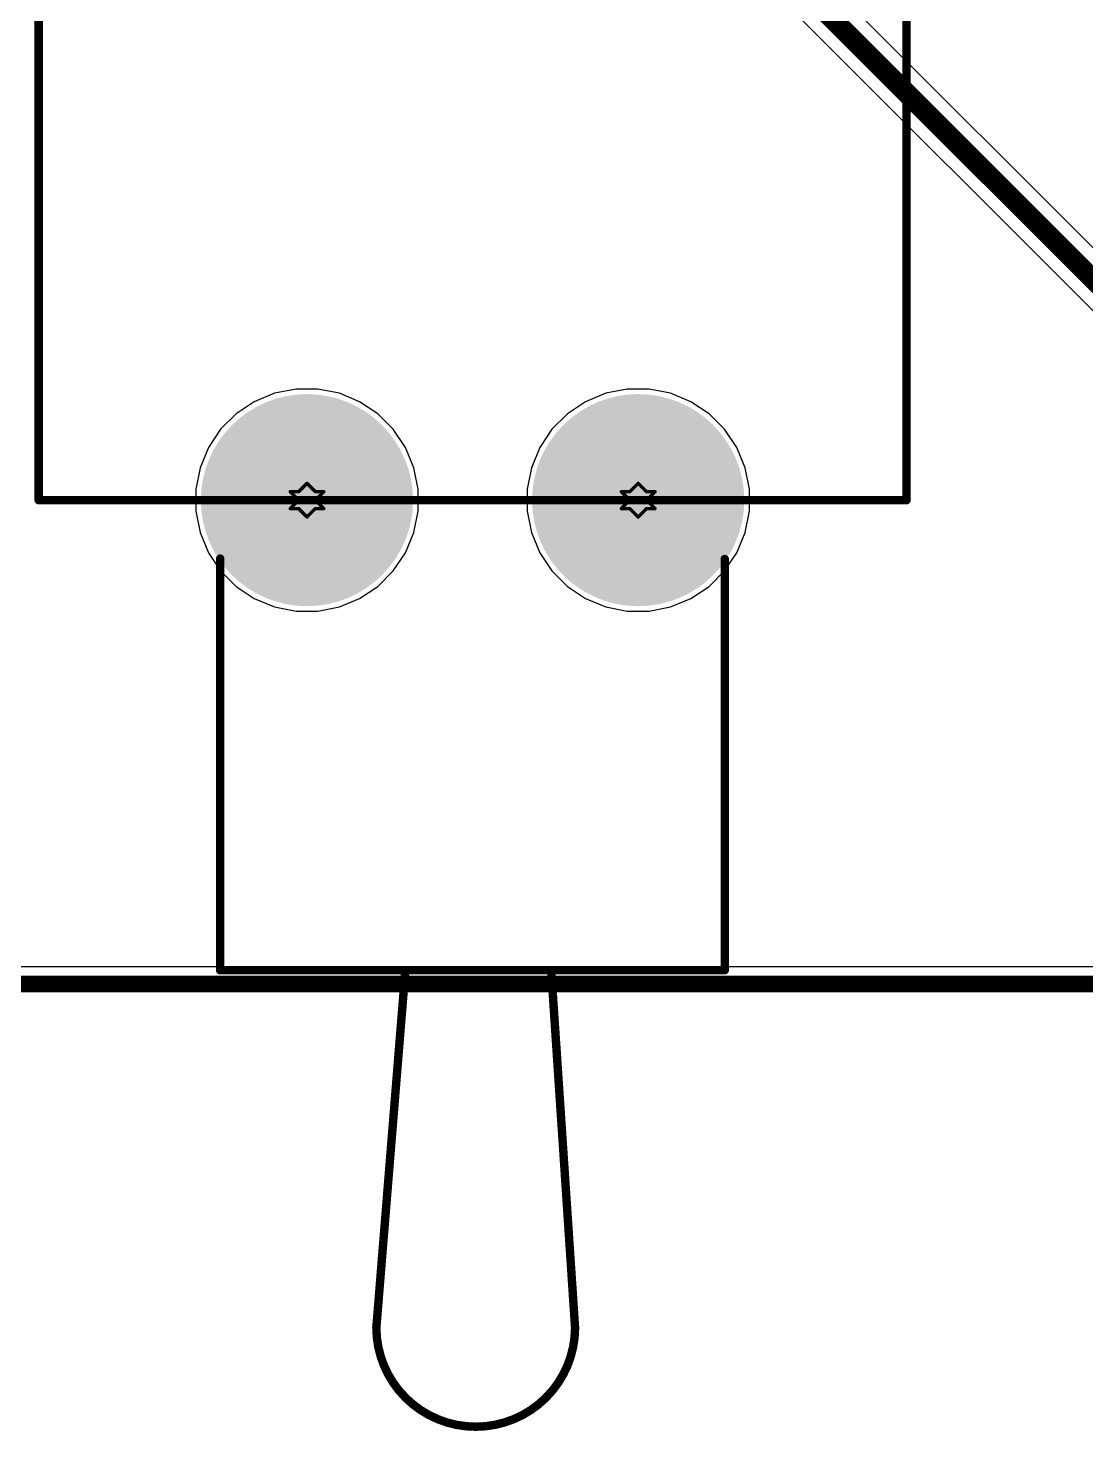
# Model space of a CAD drawing. Header units: inches. Extents: x -11 to 1110, y -7 to 455.
# Drawn here: x 652.29 to 668.25, y -6.75 to 14.44 of the extents above; entities that cross this region are included whole.
import ezdxf

# ---------------------------------------------------------------- set-up
doc = ezdxf.new("R2010")
doc.units = ezdxf.units.IN
for name, color, linetype in [('Board_outline', 216, 'Continuous'), ('Bottom Layer', 5, 'Continuous'), ('Bottom Overlay', 54, 'Continuous'), ('Bottom Solder', 6, 'Continuous'), ('Drill Drawing', 1, 'Continuous'), ('Multi-Layer', 9, 'Continuous'), ('Pad Holes', 156, 'Continuous'), ('Top Layer', 1, 'Continuous'), ('Top Solder', 216, 'Continuous')]:
    doc.layers.add(name, color=color, linetype=linetype)

msp = doc.modelspace()

# ---------------------------------------------------------------- hatches: boundary and pattern name
at = {"layer": 'Bottom Layer'}
h = msp.add_hatch(color=5, dxfattribs=at)
edge = h.paths.add_edge_path()
edge.add_arc((656.496, 7.307), 1.5, 0, 360)
h = msp.add_hatch(color=5, dxfattribs=at)
edge = h.paths.add_edge_path()
edge.add_arc((661.496, 7.307), 1.5, 0, 360)
at = {"layer": 'Bottom Solder'}
h = msp.add_hatch(color=6, dxfattribs=at)
edge = h.paths.add_edge_path()
edge.add_arc((656.496, 7.307), 1.602, 0, 360)
h = msp.add_hatch(color=6, dxfattribs=at)
edge = h.paths.add_edge_path()
edge.add_arc((661.496, 7.307), 1.602, 0, 360)
at = {"layer": 'Multi-Layer'}
h = msp.add_hatch(color=9, dxfattribs=at)
edge = h.paths.add_edge_path()
edge.add_arc((656.496, 7.307), 1.5, 0, 360)
h = msp.add_hatch(color=9, dxfattribs=at)
edge = h.paths.add_edge_path()
edge.add_arc((661.496, 7.307), 1.5, 0, 360)
at = {"layer": 'Pad Holes'}
h = msp.add_hatch(color=7, dxfattribs=at)
edge = h.paths.add_edge_path()
edge.add_arc((656.496, 7.307), 0.95, 0, 360)
h = msp.add_hatch(color=7, dxfattribs=at)
edge = h.paths.add_edge_path()
edge.add_arc((661.496, 7.307), 0.95, 0, 360)
at = {"layer": 'Top Layer'}
h = msp.add_hatch(color=1, dxfattribs=at)
edge = h.paths.add_edge_path()
edge.add_arc((656.496, 7.307), 1.5, 0, 360)
h = msp.add_hatch(color=1, dxfattribs=at)
edge = h.paths.add_edge_path()
edge.add_arc((661.496, 7.307), 1.5, 0, 360)
at = {"layer": 'Top Solder'}
h = msp.add_hatch(color=216, dxfattribs=at)
edge = h.paths.add_edge_path()
edge.add_arc((656.496, 7.307), 1.602, 0, 360)
h = msp.add_hatch(color=216, dxfattribs=at)
edge = h.paths.add_edge_path()
edge.add_arc((661.496, 7.307), 1.602, 0, 360)

# ---------------------------------------------------------------- linework, layer by layer
at = {"layer": 'Board_outline'}
msp.add_lwpolyline([(0, 0, 0.254, 0.254, 0), (704, 0, 0.254, 0.254, 0)], format="xyseb", dxfattribs=at)
at = {"layer": 'Bottom Layer'}
for p, q in [((672.717, 6.763), (660.397, 19.083)), ((659.92, 18.607), (672.339, 6.188)), ((656.007, 8.921), (655.701, 8.794)), ((656.331, 8.985), (656.007, 8.921)), ((656.661, 8.985), (656.331, 8.985)), ((656.985, 8.921), (656.661, 8.985)), ((657.291, 8.794), (656.985, 8.921)), ((661.007, 8.921), (660.701, 8.794)), ((661.331, 8.985), (661.007, 8.921)), ((661.661, 8.985), (661.331, 8.985)), ((661.985, 8.921), (661.661, 8.985)), ((662.291, 8.794), (661.985, 8.921)), ((655.701, 8.794), (655.427, 8.611)), ((657.566, 8.611), (657.291, 8.794)), ((660.701, 8.794), (660.427, 8.611)), ((662.566, 8.611), (662.291, 8.794)), ((655.427, 8.611), (655.193, 8.377)), ((657.799, 8.377), (657.566, 8.611)), ((660.427, 8.611), (660.193, 8.377)), ((662.799, 8.377), (662.566, 8.611)), ((655.193, 8.377), (655.009, 8.102)), ((657.983, 8.102), (657.799, 8.377)), ((660.193, 8.377), (660.009, 8.102)), ((662.983, 8.102), (662.799, 8.377)), ((655.009, 8.102), (654.883, 7.797)), ((658.109, 7.797), (657.983, 8.102)), ((660.009, 8.102), (659.883, 7.797)), ((663.109, 7.797), (662.983, 8.102)), ((654.883, 7.797), (654.818, 7.473)), ((658.174, 7.473), (658.109, 7.797)), ((659.883, 7.797), (659.818, 7.473)), ((663.174, 7.473), (663.109, 7.797)), ((654.818, 7.473), (654.818, 7.142)), ((658.174, 7.142), (658.174, 7.473)), ((659.818, 7.473), (659.818, 7.142)), ((663.174, 7.142), (663.174, 7.473)), ((654.818, 7.142), (654.883, 6.818)), ((658.109, 6.818), (658.174, 7.142)), ((659.818, 7.142), (659.883, 6.818)), ((663.109, 6.818), (663.174, 7.142)), ((654.883, 6.818), (655.009, 6.513)), ((657.983, 6.513), (658.109, 6.818)), ((659.883, 6.818), (660.009, 6.513)), ((662.983, 6.513), (663.109, 6.818)), ((655.009, 6.513), (655.193, 6.238)), ((657.799, 6.238), (657.983, 6.513)), ((660.009, 6.513), (660.193, 6.238)), ((662.799, 6.238), (662.983, 6.513)), ((655.193, 6.238), (655.427, 6.004)), ((657.566, 6.004), (657.799, 6.238)), ((660.193, 6.238), (660.427, 6.004)), ((662.566, 6.004), (662.799, 6.238)), ((655.427, 6.004), (655.701, 5.821)), ((657.291, 5.821), (657.566, 6.004)), ((660.427, 6.004), (660.701, 5.821)), ((662.291, 5.821), (662.566, 6.004)), ((655.701, 5.821), (656.007, 5.694)), ((656.985, 5.694), (657.291, 5.821)), ((660.701, 5.821), (661.007, 5.694)), ((661.985, 5.694), (662.291, 5.821)), ((656.007, 5.694), (656.331, 5.63)), ((656.331, 5.63), (656.661, 5.63)), ((656.661, 5.63), (656.985, 5.694)), ((661.007, 5.694), (661.331, 5.63)), ((661.331, 5.63), (661.661, 5.63)), ((661.661, 5.63), (661.985, 5.694)), ((703.741, 0.259), (631.27, 0.259))]:
    msp.add_line(p, q, dxfattribs=at)
msp.add_lwpolyline([(658.996, 20.007, 0.305, 0.305, 0), (672.577, 6.426, 0.305, 0.305, 0)], format="xyseb", dxfattribs=at)
at = {"layer": 'Bottom Overlay'}
for points in [[(652.446, 7.307, 0.127, 0.127, 0), (652.446, 17.407, 0.127, 0.127, 0)], [(665.546, 7.307, 0.127, 0.127, 0), (665.546, 17.407, 0.127, 0.127, 0)], [(652.446, 7.307, 0.127, 0.127, 0), (665.546, 7.307, 0.127, 0.127, 0)], [(655.186, 0.207, 0.127, 0.127, 0), (655.186, 6.424, 0.127, 0.127, 0)], [(662.802, 0.207, 0.127, 0.127, 0), (662.802, 6.418, 0.127, 0.127, 0)], [(655.186, 0.207, 0.127, 0.127, 0), (662.802, 0.207, 0.127, 0.127, 0)], [(657.543, -5.192, 0.127, 0.127, 0), (657.981, 0.207, 0.127, 0.127, 0)], [(660.183, 0.207, 0.127, 0.127, 0), (660.543, -5.193, 0.127, 0.127, 0)], [(660.543, -5.193, 0.127, 0.127, -0.995896), (657.543, -5.192, 0.127, 0.127, 0)]]:
    msp.add_lwpolyline(points, format="xyseb", dxfattribs=at)
for points in [[(652.414, 7.307, 0.0635, 0.0635, 1), (652.478, 7.307, 0.0635, 0.0635, 1)], [(652.414, 7.307, 0.0635, 0.0635, 1), (652.478, 7.307, 0.0635, 0.0635, 1)], [(665.514, 7.307, 0.0635, 0.0635, 1), (665.578, 7.307, 0.0635, 0.0635, 1)], [(665.514, 7.307, 0.0635, 0.0635, 1), (665.578, 7.307, 0.0635, 0.0635, 1)], [(655.154, 6.424, 0.0635, 0.0635, 1), (655.218, 6.424, 0.0635, 0.0635, 1)], [(662.77, 6.418, 0.0635, 0.0635, 1), (662.834, 6.418, 0.0635, 0.0635, 1)], [(655.154, 0.207, 0.0635, 0.0635, 1), (655.218, 0.207, 0.0635, 0.0635, 1)], [(655.154, 0.207, 0.0635, 0.0635, 1), (655.218, 0.207, 0.0635, 0.0635, 1)], [(657.949, 0.207, 0.0635, 0.0635, 1), (658.013, 0.207, 0.0635, 0.0635, 1)], [(660.151, 0.207, 0.0635, 0.0635, 1), (660.214, 0.207, 0.0635, 0.0635, 1)], [(662.77, 0.207, 0.0635, 0.0635, 1), (662.834, 0.207, 0.0635, 0.0635, 1)], [(662.77, 0.207, 0.0635, 0.0635, 1), (662.834, 0.207, 0.0635, 0.0635, 1)], [(657.511, -5.192, 0.0635, 0.0635, 1), (657.574, -5.192, 0.0635, 0.0635, 1)], [(657.511, -5.192, 0.0635, 0.0635, 1), (657.574, -5.192, 0.0635, 0.0635, 1)], [(660.512, -5.193, 0.0635, 0.0635, 1), (660.575, -5.193, 0.0635, 0.0635, 1)], [(660.512, -5.193, 0.0635, 0.0635, 1), (660.575, -5.193, 0.0635, 0.0635, 1)]]:
    msp.add_lwpolyline(points, format="xyseb", close=True, dxfattribs=at)
at = {"layer": 'Drill Drawing'}
for points in [[(656.242, 7.434, 0.0508, 0.0508, 0), (656.369, 7.307, 0.0508, 0.0508, 0)], [(656.242, 7.434, 0.0508, 0.0508, 0), (656.369, 7.434, 0.0508, 0.0508, 0)], [(656.369, 7.434, 0.0508, 0.0508, 0), (656.496, 7.561, 0.0508, 0.0508, 0)], [(656.496, 7.561, 0.0508, 0.0508, 0), (656.623, 7.434, 0.0508, 0.0508, 0)], [(656.623, 7.434, 0.0508, 0.0508, 0), (656.75, 7.434, 0.0508, 0.0508, 0)], [(656.623, 7.307, 0.0508, 0.0508, 0), (656.75, 7.434, 0.0508, 0.0508, 0)], [(661.242, 7.434, 0.0508, 0.0508, 0), (661.369, 7.307, 0.0508, 0.0508, 0)], [(661.242, 7.434, 0.0508, 0.0508, 0), (661.369, 7.434, 0.0508, 0.0508, 0)], [(661.369, 7.434, 0.0508, 0.0508, 0), (661.496, 7.561, 0.0508, 0.0508, 0)], [(661.496, 7.561, 0.0508, 0.0508, 0), (661.623, 7.434, 0.0508, 0.0508, 0)], [(661.623, 7.434, 0.0508, 0.0508, 0), (661.75, 7.434, 0.0508, 0.0508, 0)], [(661.623, 7.307, 0.0508, 0.0508, 0), (661.75, 7.434, 0.0508, 0.0508, 0)], [(656.242, 7.18, 0.0508, 0.0508, 0), (656.369, 7.307, 0.0508, 0.0508, 0)], [(656.242, 7.18, 0.0508, 0.0508, 0), (656.369, 7.18, 0.0508, 0.0508, 0)], [(656.369, 7.18, 0.0508, 0.0508, 0), (656.496, 7.053, 0.0508, 0.0508, 0)], [(656.496, 7.053, 0.0508, 0.0508, 0), (656.623, 7.18, 0.0508, 0.0508, 0)], [(656.623, 7.307, 0.0508, 0.0508, 0), (656.75, 7.18, 0.0508, 0.0508, 0)], [(656.623, 7.18, 0.0508, 0.0508, 0), (656.75, 7.18, 0.0508, 0.0508, 0)], [(661.242, 7.18, 0.0508, 0.0508, 0), (661.369, 7.307, 0.0508, 0.0508, 0)], [(661.242, 7.18, 0.0508, 0.0508, 0), (661.369, 7.18, 0.0508, 0.0508, 0)], [(661.369, 7.18, 0.0508, 0.0508, 0), (661.496, 7.053, 0.0508, 0.0508, 0)], [(661.496, 7.053, 0.0508, 0.0508, 0), (661.623, 7.18, 0.0508, 0.0508, 0)], [(661.623, 7.307, 0.0508, 0.0508, 0), (661.75, 7.18, 0.0508, 0.0508, 0)], [(661.623, 7.18, 0.0508, 0.0508, 0), (661.75, 7.18, 0.0508, 0.0508, 0)]]:
    msp.add_lwpolyline(points, format="xyseb", dxfattribs=at)
for points in [[(656.23, 7.434, 0.0254, 0.0254, 1), (656.255, 7.434, 0.0254, 0.0254, 1)], [(656.23, 7.434, 0.0254, 0.0254, 1), (656.255, 7.434, 0.0254, 0.0254, 1)], [(656.357, 7.434, 0.0254, 0.0254, 1), (656.382, 7.434, 0.0254, 0.0254, 1)], [(656.357, 7.434, 0.0254, 0.0254, 1), (656.382, 7.434, 0.0254, 0.0254, 1)], [(656.484, 7.561, 0.0254, 0.0254, 1), (656.509, 7.561, 0.0254, 0.0254, 1)], [(656.484, 7.561, 0.0254, 0.0254, 1), (656.509, 7.561, 0.0254, 0.0254, 1)], [(656.611, 7.434, 0.0254, 0.0254, 1), (656.636, 7.434, 0.0254, 0.0254, 1)], [(656.611, 7.434, 0.0254, 0.0254, 1), (656.636, 7.434, 0.0254, 0.0254, 1)], [(656.738, 7.434, 0.0254, 0.0254, 1), (656.763, 7.434, 0.0254, 0.0254, 1)], [(656.738, 7.434, 0.0254, 0.0254, 1), (656.763, 7.434, 0.0254, 0.0254, 1)], [(661.229, 7.434, 0.0254, 0.0254, 1), (661.255, 7.434, 0.0254, 0.0254, 1)], [(661.229, 7.434, 0.0254, 0.0254, 1), (661.255, 7.434, 0.0254, 0.0254, 1)], [(661.356, 7.434, 0.0254, 0.0254, 1), (661.382, 7.434, 0.0254, 0.0254, 1)], [(661.356, 7.434, 0.0254, 0.0254, 1), (661.382, 7.434, 0.0254, 0.0254, 1)], [(661.483, 7.561, 0.0254, 0.0254, 1), (661.509, 7.561, 0.0254, 0.0254, 1)], [(661.483, 7.561, 0.0254, 0.0254, 1), (661.509, 7.561, 0.0254, 0.0254, 1)], [(661.61, 7.434, 0.0254, 0.0254, 1), (661.636, 7.434, 0.0254, 0.0254, 1)], [(661.61, 7.434, 0.0254, 0.0254, 1), (661.636, 7.434, 0.0254, 0.0254, 1)], [(661.737, 7.434, 0.0254, 0.0254, 1), (661.763, 7.434, 0.0254, 0.0254, 1)], [(661.737, 7.434, 0.0254, 0.0254, 1), (661.763, 7.434, 0.0254, 0.0254, 1)], [(656.23, 7.18, 0.0254, 0.0254, 1), (656.255, 7.18, 0.0254, 0.0254, 1)], [(656.23, 7.18, 0.0254, 0.0254, 1), (656.255, 7.18, 0.0254, 0.0254, 1)], [(656.357, 7.307, 0.0254, 0.0254, 1), (656.382, 7.307, 0.0254, 0.0254, 1)], [(656.357, 7.307, 0.0254, 0.0254, 1), (656.382, 7.307, 0.0254, 0.0254, 1)], [(656.357, 7.18, 0.0254, 0.0254, 1), (656.382, 7.18, 0.0254, 0.0254, 1)], [(656.357, 7.18, 0.0254, 0.0254, 1), (656.382, 7.18, 0.0254, 0.0254, 1)], [(656.611, 7.307, 0.0254, 0.0254, 1), (656.636, 7.307, 0.0254, 0.0254, 1)], [(656.611, 7.307, 0.0254, 0.0254, 1), (656.636, 7.307, 0.0254, 0.0254, 1)], [(656.611, 7.18, 0.0254, 0.0254, 1), (656.636, 7.18, 0.0254, 0.0254, 1)], [(656.611, 7.18, 0.0254, 0.0254, 1), (656.636, 7.18, 0.0254, 0.0254, 1)], [(656.738, 7.18, 0.0254, 0.0254, 1), (656.763, 7.18, 0.0254, 0.0254, 1)], [(656.738, 7.18, 0.0254, 0.0254, 1), (656.763, 7.18, 0.0254, 0.0254, 1)], [(661.229, 7.18, 0.0254, 0.0254, 1), (661.255, 7.18, 0.0254, 0.0254, 1)], [(661.229, 7.18, 0.0254, 0.0254, 1), (661.255, 7.18, 0.0254, 0.0254, 1)], [(661.356, 7.307, 0.0254, 0.0254, 1), (661.382, 7.307, 0.0254, 0.0254, 1)], [(661.356, 7.307, 0.0254, 0.0254, 1), (661.382, 7.307, 0.0254, 0.0254, 1)], [(661.356, 7.18, 0.0254, 0.0254, 1), (661.382, 7.18, 0.0254, 0.0254, 1)], [(661.356, 7.18, 0.0254, 0.0254, 1), (661.382, 7.18, 0.0254, 0.0254, 1)], [(661.61, 7.307, 0.0254, 0.0254, 1), (661.636, 7.307, 0.0254, 0.0254, 1)], [(661.61, 7.307, 0.0254, 0.0254, 1), (661.636, 7.307, 0.0254, 0.0254, 1)], [(661.61, 7.18, 0.0254, 0.0254, 1), (661.636, 7.18, 0.0254, 0.0254, 1)], [(661.61, 7.18, 0.0254, 0.0254, 1), (661.636, 7.18, 0.0254, 0.0254, 1)], [(661.737, 7.18, 0.0254, 0.0254, 1), (661.763, 7.18, 0.0254, 0.0254, 1)], [(661.737, 7.18, 0.0254, 0.0254, 1), (661.763, 7.18, 0.0254, 0.0254, 1)], [(656.484, 7.053, 0.0254, 0.0254, 1), (656.509, 7.053, 0.0254, 0.0254, 1)], [(656.484, 7.053, 0.0254, 0.0254, 1), (656.509, 7.053, 0.0254, 0.0254, 1)], [(661.483, 7.053, 0.0254, 0.0254, 1), (661.509, 7.053, 0.0254, 0.0254, 1)], [(661.483, 7.053, 0.0254, 0.0254, 1), (661.509, 7.053, 0.0254, 0.0254, 1)]]:
    msp.add_lwpolyline(points, format="xyseb", close=True, dxfattribs=at)
at = {"layer": 'Top Layer'}
for p, q in [((656.007, 8.921), (655.701, 8.794)), ((656.331, 8.985), (656.007, 8.921)), ((656.661, 8.985), (656.331, 8.985)), ((656.985, 8.921), (656.661, 8.985)), ((657.291, 8.794), (656.985, 8.921)), ((661.007, 8.921), (660.701, 8.794)), ((661.331, 8.985), (661.007, 8.921)), ((661.661, 8.985), (661.331, 8.985)), ((661.985, 8.921), (661.661, 8.985)), ((662.291, 8.794), (661.985, 8.921)), ((655.701, 8.794), (655.427, 8.611)), ((657.566, 8.611), (657.291, 8.794)), ((660.701, 8.794), (660.427, 8.611)), ((662.566, 8.611), (662.291, 8.794)), ((655.427, 8.611), (655.193, 8.377)), ((657.799, 8.377), (657.566, 8.611)), ((660.427, 8.611), (660.193, 8.377)), ((662.799, 8.377), (662.566, 8.611)), ((655.193, 8.377), (655.009, 8.102)), ((657.983, 8.102), (657.799, 8.377)), ((660.193, 8.377), (660.009, 8.102)), ((662.983, 8.102), (662.799, 8.377)), ((655.009, 8.102), (654.883, 7.797)), ((658.109, 7.797), (657.983, 8.102)), ((660.009, 8.102), (659.883, 7.797)), ((663.109, 7.797), (662.983, 8.102)), ((654.883, 7.797), (654.818, 7.473)), ((658.174, 7.473), (658.109, 7.797)), ((659.883, 7.797), (659.818, 7.473)), ((663.174, 7.473), (663.109, 7.797)), ((654.818, 7.473), (654.818, 7.142)), ((658.174, 7.142), (658.174, 7.473)), ((659.818, 7.473), (659.818, 7.142)), ((663.174, 7.142), (663.174, 7.473)), ((654.818, 7.142), (654.883, 6.818)), ((658.109, 6.818), (658.174, 7.142)), ((659.818, 7.142), (659.883, 6.818)), ((663.109, 6.818), (663.174, 7.142)), ((654.883, 6.818), (655.009, 6.513)), ((657.983, 6.513), (658.109, 6.818)), ((659.883, 6.818), (660.009, 6.513)), ((662.983, 6.513), (663.109, 6.818)), ((655.009, 6.513), (655.193, 6.238)), ((657.799, 6.238), (657.983, 6.513)), ((660.009, 6.513), (660.193, 6.238)), ((662.799, 6.238), (662.983, 6.513)), ((655.193, 6.238), (655.427, 6.004)), ((657.566, 6.004), (657.799, 6.238)), ((660.193, 6.238), (660.427, 6.004)), ((662.566, 6.004), (662.799, 6.238)), ((655.427, 6.004), (655.701, 5.821)), ((657.291, 5.821), (657.566, 6.004)), ((660.427, 6.004), (660.701, 5.821)), ((662.291, 5.821), (662.566, 6.004)), ((655.701, 5.821), (656.007, 5.694)), ((656.985, 5.694), (657.291, 5.821)), ((660.701, 5.821), (661.007, 5.694)), ((661.985, 5.694), (662.291, 5.821)), ((656.007, 5.694), (656.331, 5.63)), ((656.331, 5.63), (656.661, 5.63)), ((656.661, 5.63), (656.985, 5.694)), ((661.007, 5.694), (661.331, 5.63)), ((661.331, 5.63), (661.661, 5.63)), ((661.661, 5.63), (661.985, 5.694)), ((703.741, 0.259), (631.32, 0.259))]:
    msp.add_line(p, q, dxfattribs=at)

doc.saveas('drawing.dxf')
